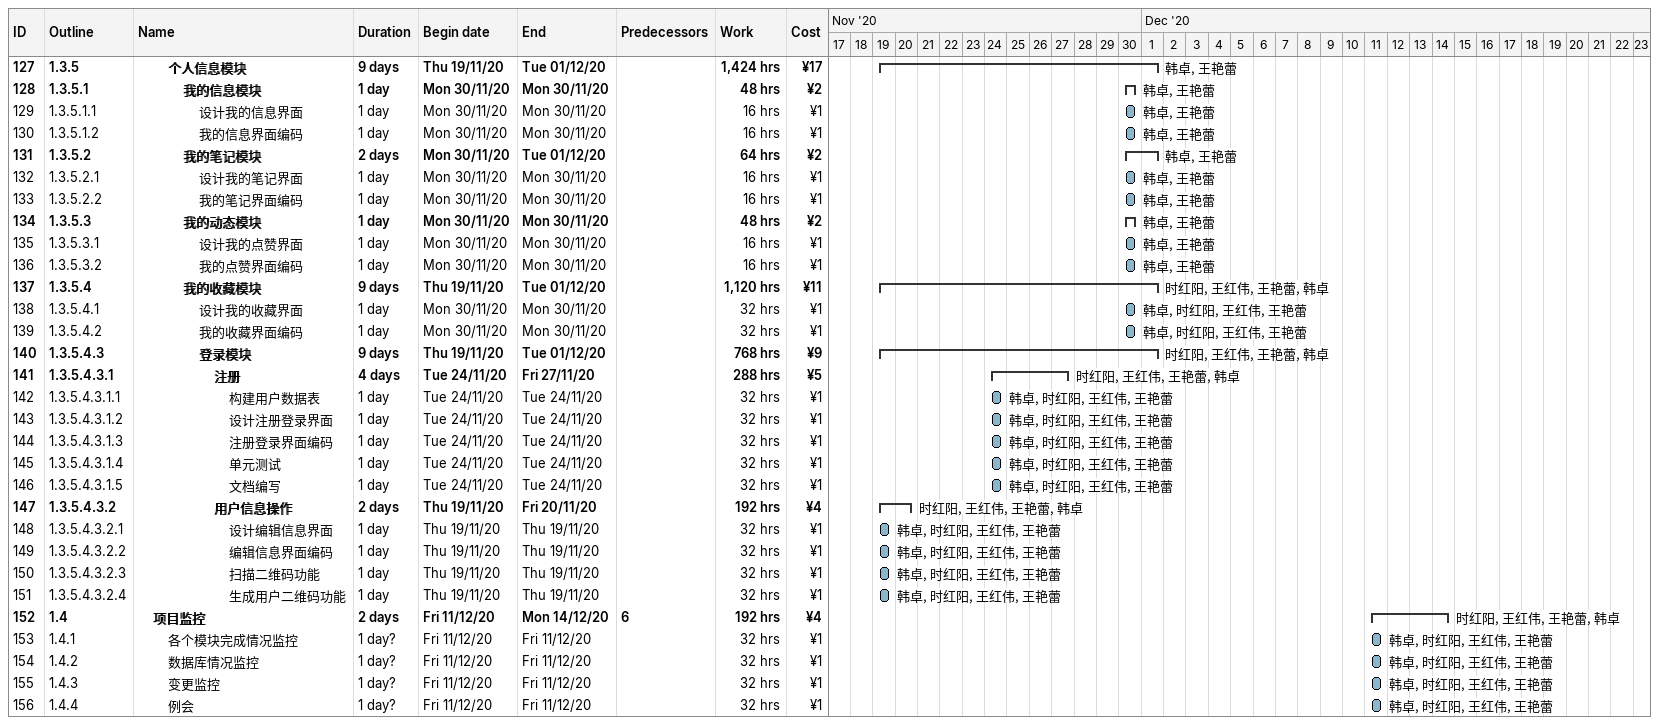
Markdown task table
| ID | WBS | Task | Duration | Start | Finish | Predecessors | Resources | Work (h) | Cost (¥) |
|---|---|---|---|---|---|---|---|---|---|
| 127 | 1.3.5 | **个人信息模块** | 9d | 2020-11-19 | 2020-12-01 |  | 韩卓, 王艳蕾 | 1424 | 17 |
| 128 | 1.3.5.1 | **我的信息模块** | 1d | 2020-11-30 | 2020-11-30 |  | 韩卓, 王艳蕾 | 48 | 2 |
| 129 | 1.3.5.1.1 | 设计我的信息界面 | 1d | 2020-11-30 | 2020-11-30 |  | 韩卓, 王艳蕾 | 16 | 1 |
| 130 | 1.3.5.1.2 | 我的信息界面编码 | 1d | 2020-11-30 | 2020-11-30 |  | 韩卓, 王艳蕾 | 16 | 1 |
| 131 | 1.3.5.2 | **我的笔记模块** | 2d | 2020-11-30 | 2020-12-01 |  | 韩卓, 王艳蕾 | 64 | 2 |
| 132 | 1.3.5.2.1 | 设计我的笔记界面 | 1d | 2020-11-30 | 2020-11-30 |  | 韩卓, 王艳蕾 | 16 | 1 |
| 133 | 1.3.5.2.2 | 我的笔记界面编码 | 1d | 2020-11-30 | 2020-11-30 |  | 韩卓, 王艳蕾 | 16 | 1 |
| 134 | 1.3.5.3 | **我的动态模块** | 1d | 2020-11-30 | 2020-11-30 |  | 韩卓, 王艳蕾 | 48 | 2 |
| 135 | 1.3.5.3.1 | 设计我的点赞界面 | 1d | 2020-11-30 | 2020-11-30 |  | 韩卓, 王艳蕾 | 16 | 1 |
| 136 | 1.3.5.3.2 | 我的点赞界面编码 | 1d | 2020-11-30 | 2020-11-30 |  | 韩卓, 王艳蕾 | 16 | 1 |
| 137 | 1.3.5.4 | **我的收藏模块** | 9d | 2020-11-19 | 2020-12-01 |  | 时红阳, 王红伟, 王艳蕾, 韩卓 | 1120 | 11 |
| 138 | 1.3.5.4.1 | 设计我的收藏界面 | 1d | 2020-11-30 | 2020-11-30 |  | 韩卓, 时红阳, 王红伟, 王艳蕾 | 32 | 1 |
| 139 | 1.3.5.4.2 | 我的收藏界面编码 | 1d | 2020-11-30 | 2020-11-30 |  | 韩卓, 时红阳, 王红伟, 王艳蕾 | 32 | 1 |
| 140 | 1.3.5.4.3 | **登录模块** | 9d | 2020-11-19 | 2020-12-01 |  | 时红阳, 王红伟, 王艳蕾, 韩卓 | 768 | 9 |
| 141 | 1.3.5.4.3.1 | **注册** | 4d | 2020-11-24 | 2020-11-27 |  | 时红阳, 王红伟, 王艳蕾, 韩卓 | 288 | 5 |
| 142 | 1.3.5.4.3.1.1 | 构建用户数据表 | 1d | 2020-11-24 | 2020-11-24 |  | 韩卓, 时红阳, 王红伟, 王艳蕾 | 32 | 1 |
| 143 | 1.3.5.4.3.1.2 | 设计注册登录界面 | 1d | 2020-11-24 | 2020-11-24 |  | 韩卓, 时红阳, 王红伟, 王艳蕾 | 32 | 1 |
| 144 | 1.3.5.4.3.1.3 | 注册登录界面编码 | 1d | 2020-11-24 | 2020-11-24 |  | 韩卓, 时红阳, 王红伟, 王艳蕾 | 32 | 1 |
| 145 | 1.3.5.4.3.1.4 | 单元测试 | 1d | 2020-11-24 | 2020-11-24 |  | 韩卓, 时红阳, 王红伟, 王艳蕾 | 32 | 1 |
| 146 | 1.3.5.4.3.1.5 | 文档编写 | 1d | 2020-11-24 | 2020-11-24 |  | 韩卓, 时红阳, 王红伟, 王艳蕾 | 32 | 1 |
| 147 | 1.3.5.4.3.2 | **用户信息操作** | 2d | 2020-11-19 | 2020-11-20 |  | 时红阳, 王红伟, 王艳蕾, 韩卓 | 192 | 4 |
| 148 | 1.3.5.4.3.2.1 | 设计编辑信息界面 | 1d | 2020-11-19 | 2020-11-19 |  | 韩卓, 时红阳, 王红伟, 王艳蕾 | 32 | 1 |
| 149 | 1.3.5.4.3.2.2 | 编辑信息界面编码 | 1d | 2020-11-19 | 2020-11-19 |  | 韩卓, 时红阳, 王红伟, 王艳蕾 | 32 | 1 |
| 150 | 1.3.5.4.3.2.3 | 扫描二维码功能 | 1d | 2020-11-19 | 2020-11-19 |  | 韩卓, 时红阳, 王红伟, 王艳蕾 | 32 | 1 |
| 151 | 1.3.5.4.3.2.4 | 生成用户二维码功能 | 1d | 2020-11-19 | 2020-11-19 |  | 韩卓, 时红阳, 王红伟, 王艳蕾 | 32 | 1 |
| 152 | 1.4 | **项目监控** | 2d | 2020-12-11 | 2020-12-14 | 6 | 时红阳, 王红伟, 王艳蕾, 韩卓 | 192 | 4 |
| 153 | 1.4.1 | 各个模块完成情况监控 | 1d? | 2020-12-11 | 2020-12-11 |  | 韩卓, 时红阳, 王红伟, 王艳蕾 | 32 | 1 |
| 154 | 1.4.2 | 数据库情况监控 | 1d? | 2020-12-11 | 2020-12-11 |  | 韩卓, 时红阳, 王红伟, 王艳蕾 | 32 | 1 |
| 155 | 1.4.3 | 变更监控 | 1d? | 2020-12-11 | 2020-12-11 |  | 韩卓, 时红阳, 王红伟, 王艳蕾 | 32 | 1 |
| 156 | 1.4.4 | 例会 | 1d? | 2020-12-11 | 2020-12-11 |  | 韩卓, 时红阳, 王红伟, 王艳蕾 | 32 | 1 |
